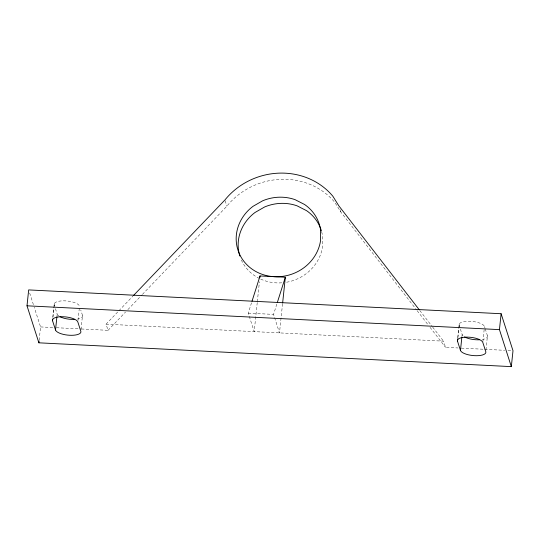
<?xml version="1.0" encoding="UTF-8"?>
<svg xmlns="http://www.w3.org/2000/svg" width="540" height="540" viewBox="0 0 540 540"><rect width="100%" height="100%" fill="white"/><g stroke="black" fill="none" stroke-linecap="round" stroke-linejoin="round"><path stroke-width="0.41" stroke-dasharray="2.7 2.03" d="M39.143 340.308L40.554 326.923L34.229 307.24M52.859 317.068L53.912 307.024M54 306.187L54.263 303.683M52.9 317.405L54.216 304.857A12.805 4.496 6 0 1 65.387 300.868A12.805 4.496 6 0 1 79.528 306.133M57.011 315.779L57.186 314.105L54.959 307.166M78.03 320.355L79.353 307.807M81 329.603L82.499 315.38L80.764 309.987M257.243 302.542L254.185 331.621L248.245 313.119L251.755 302.049M257.33 301.712L259.423 281.772M282.548 303.818L279.49 332.897L273.55 314.395L276.811 304.115M457.812 337.473L458.865 327.436M458.96 326.599L459.223 324.088M457.853 337.81L459.175 325.262A12.805 4.496 6 0 1 470.34 321.273A12.805 4.496 6 0 1 484.481 326.538L484.981 328.084M461.97 336.191L462.146 334.517L459.175 325.262M482.902 341.597L484.481 326.538M485.96 350.014L487.451 335.792L485.224 328.853M81.378 328.982L108.047 330.325L106.063 324.155L118.3 311.378M118.881 310.77L132.86 296.163M108.047 330.325L125.523 312.066M127.852 309.629L141.831 295.029M142.411 294.415L226.881 206.179A68.506 63.383 -17.8 0 1 334.841 202.385L340.754 211.916L416.61 309.974M248.245 313.119L273.55 314.395M106.063 324.155L443.529 341.165L445.507 347.328L458.008 347.963M40.554 326.923L53.048 327.55M56.383 327.719L80.548 328.934M461.342 348.125L483.833 349.258M484.67 349.306L504.671 350.312M507.998 350.48L511.333 350.649M419.789 310.48L432.175 326.484M432.689 327.152L443.529 341.165M417.123 310.642L427.964 324.648M430.029 327.314L445.507 347.328M340.011 209.601L340.754 211.916M225.146 200.779L226.881 206.179M54.216 304.857L54.716 306.396M29.68 293.065L33.98 306.45M321.671 231.795A42.68 39.488 -17.8 0 1 322.603 236.473L322.515 246.854A42.68 39.488 -17.8 0 1 286.517 282.245M281.792 282.825A42.68 39.488 -17.8 0 1 260.172 278.87M259.423 278.512A42.68 39.488 -17.8 0 1 240.638 258.275M82.499 315.38A12.805 4.496 6 0 1 77.456 319.072M59.63 316.507A12.805 4.496 6 0 1 57.186 314.105M487.451 335.792A12.805 4.496 6 0 1 482.409 339.478M462.962 335.732A12.805 4.496 6 0 1 462.146 334.517"/><path stroke-width="0.81" d="M27 305.809L28.674 289.913L501.12 313.726L513 350.73L511.326 366.626L38.88 342.819L27 305.809L499.446 329.623L511.326 366.626M38.88 342.819L39.056 341.145M52.549 320.753A12.805 4.496 6 0 1 63.713 316.764A12.805 4.496 6 0 1 77.855 322.029L80.825 331.276A12.805 4.496 6 0 1 69.66 335.266A12.805 4.496 6 0 1 55.519 330.001L52.549 320.753L52.724 319.079M55.519 330.001L56.923 316.615M259.862 277.614L260.037 275.954L285.343 277.229L282.636 302.987M457.502 341.159A12.805 4.496 6 0 1 468.673 337.169A12.805 4.496 6 0 1 482.814 342.434L485.784 351.689A12.805 4.496 6 0 1 474.613 355.671A12.805 4.496 6 0 1 460.471 350.413L457.502 341.159L457.765 338.648M460.471 350.413L461.882 337.028M499.446 329.623L501.12 313.726M252.005 301.259L260.037 275.954M277.317 302.535L285.343 277.229M133.441 295.556L224.897 200.009A68.506 63.383 -17.8 0 1 332.856 196.216L338.769 205.747L419.276 309.812M239.848 256.021A42.68 39.488 -17.8 0 1 254.995 212.497L264.62 206.969A42.68 39.488 -17.8 0 1 297.061 205.828L306.605 210.688A42.68 39.488 -17.8 0 1 321.455 231.026M74.554 319.376A12.805 4.496 6 0 1 60.142 316.784M479.507 339.788A12.805 4.496 6 0 1 464.582 336.913M320.625 230.303L320.537 240.685A42.68 39.488 -17.8 0 1 257.074 272.153A42.68 39.488 -17.8 0 1 253.017 206.327L262.643 200.799A42.68 39.488 -17.8 0 1 295.083 199.665L304.621 204.518A42.68 39.488 -17.8 0 1 320.625 230.303"/></g></svg>
